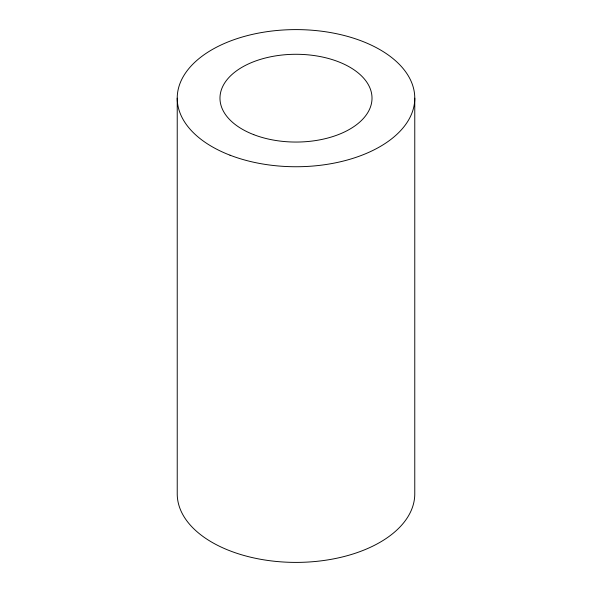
<?xml version="1.0" encoding="UTF-8"?>
<svg xmlns="http://www.w3.org/2000/svg" width="592" height="592" viewBox="0 0 592 592"><rect width="100%" height="100%" fill="white"/><g stroke="black" fill="none" stroke-linecap="round" stroke-linejoin="round"><path stroke-width="0.89" d="M414.77 98.168L414.77 493.832A118.77 68.568 0 0 1 296 562.4A118.77 68.568 0 0 1 177.23 493.832L177.23 98.168M230.014 155.185A118.77 68.568 0 0 0 414.518 102.653A118.77 68.568 0 0 0 243.467 36.674A118.77 68.568 0 0 0 230.014 155.185M253.768 134.658A76.013 43.882 0 0 0 371.85 101.04A76.013 43.882 0 0 0 262.382 58.808A76.013 43.882 0 0 0 253.768 134.658"/></g></svg>
